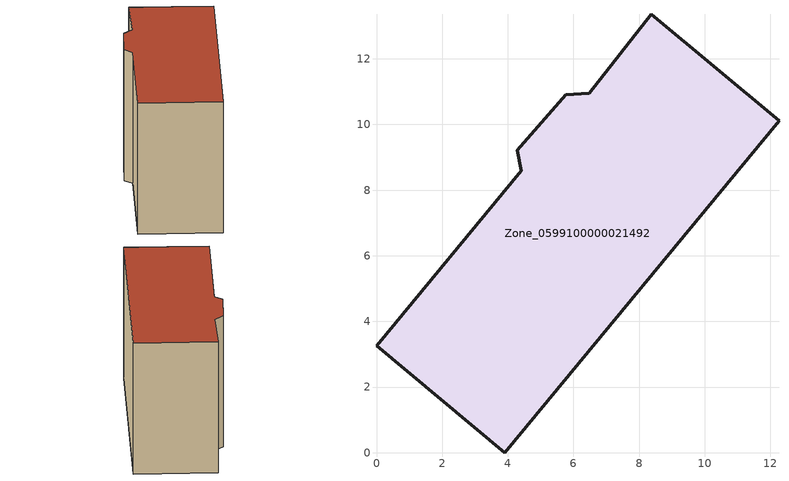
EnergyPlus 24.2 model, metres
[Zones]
Zone_0599100000021492
 floor ground (C_G): 6.48,10.96 8.37,13.36 12.26,10.11 3.91,0 0,3.26 4.42,8.6 4.29,9.22 5.77,10.9 z0
 wall outside (C_F): 4.29,9.22 4.42,8.6 0,3.26 3.91,0 12.26,10.11 8.37,13.36 6.48,10.96 5.77,10.9 4.29,9.22 z0:8.64
 roof outside (C_R): 4.42,8.6 0,3.26 3.91,0 12.26,10.11 8.37,13.36 6.48,10.96 5.77,10.9 4.29,9.22 z8.64
[BUILDING]
Pand.0599100000021492: North Axis=0; Terrain=City; Loads Convergence Tolerance Value=0.04; Temperature Convergence Tolerance Value=0.4; Solar Distribution=FullExterior; Maximum Number of Warmup Days=25; Minimum Number of Warmup Days=1
[Site:Location]
Rotterdam.The.Hague.AP_ZH_NLD Design_Conditions: Latitude=51.96; Longitude=4.45; Time Zone=1; Elevation=-4.5
[SITE:GROUNDTEMPERATURE:BUILDINGSURFACE]
18, 18, 18, 18, 18, 18, 18, 18, 18, 18, 18, 18
[MATERIAL] Thermal Absorptance=0.9; Solar Absorptance=0.7; Visible Absorptance=0.7
Name | Roughness | Thickness | Conductivity | Density | Specific Heat
G.TI.1946 | MediumSmooth | 0.15 | 1 | 540 | 1210
F.TI.1946 | Rough | 0.3 | 0.857143 | 1920 | 840
R.TI.1946 | MediumRough | 0.2 | 0.1 | 1500 | 1000
[CONSTRUCTION]
C_G: G.TI.1946
C_F: F.TI.1946
C_R: R.TI.1946
[ZONE]
Zone_0599100000021492: Type=1; Multiplier=1; Ceiling Height=Autocalculate; Volume=Autocalculate; Floor Area=autocalculate; Part of Total Floor Area=Yes
[ZONEINFILTRATION:DESIGNFLOWRATE]
Infil_Zone_0599100000021492: Zone or ZoneList or Space or SpaceList=Zone_0599100000021492; Schedule=AlwaysOn; Design Flow Rate Calculation Method=Flow/Area; Flow Rate per Floor Area=0.003; Constant Term Coefficient=1; Temperature Term Coefficient=0; Velocity Term Coefficient=0; Velocity Squared Term Coefficient=0
[HVACTEMPLATE:ZONE:IDEALLOADSAIRSYSTEM]
Zone_0599100000021492: Maximum Heating Supply Air Temperature=50; Minimum Cooling Supply Air Temperature=13; Maximum Heating Supply Air Humidity Ratio=0.0156; Minimum Cooling Supply Air Humidity Ratio=0.0077; Heating Limit=NoLimit; Cooling Limit=NoLimit; Dehumidification Control Type=ConstantSensibleHeatRatio; Cooling Sensible Heat Ratio=0.7; Dehumidification Setpoint=60; Humidification Control Type=None; Humidification Setpoint=30; Outdoor Air Method=None; Outdoor Air Flow Rate per Person=0.00944; Outdoor Air Flow Rate per Zone Floor Area=0; Outdoor Air Flow Rate per Zone=0; Demand Controlled Ventilation Type=None; Outdoor Air Economizer Type=NoEconomizer; Heat Recovery Type=None; Sensible Heat Recovery Effectiveness=0.7; Latent Heat Recovery Effectiveness=0.65
[ZONECONTROL:THERMOSTAT]
ThermostatControl_Zone_0599100000021492: Zone or ZoneList=Zone_0599100000021492; Control Type Schedule=DualSetpointControlType; Control 1=Thermostat_Zone_0599100000021492; Temperature Difference Between Cutout And Setpoint=0
[THERMOSTATSETPOINT:DUALSETPOINT]
Thermostat_Zone_0599100000021492: Heating Setpoint Temperature Schedule=HeatingSetpoint_Zone_0599100000021492; Cooling Setpoint Temperature Schedule=CoolingSetpoint_Zone_0599100000021492
[SCHEDULE:COMPACT]
HeatingSetpoint_Zone_0599100000021492: Through: 12/31, For: AllDays, Until: 24:00, 21
CoolingSetpoint_Zone_0599100000021492: Through: 12/31, For: AllDays, Until: 24:00, 24
DualSetpointControlType: Through: 12/31, For: AllDays, Until: 24:00, 4
AlwaysOn: Through: 12/31, For: AllDays, Until: 24:00, 1
